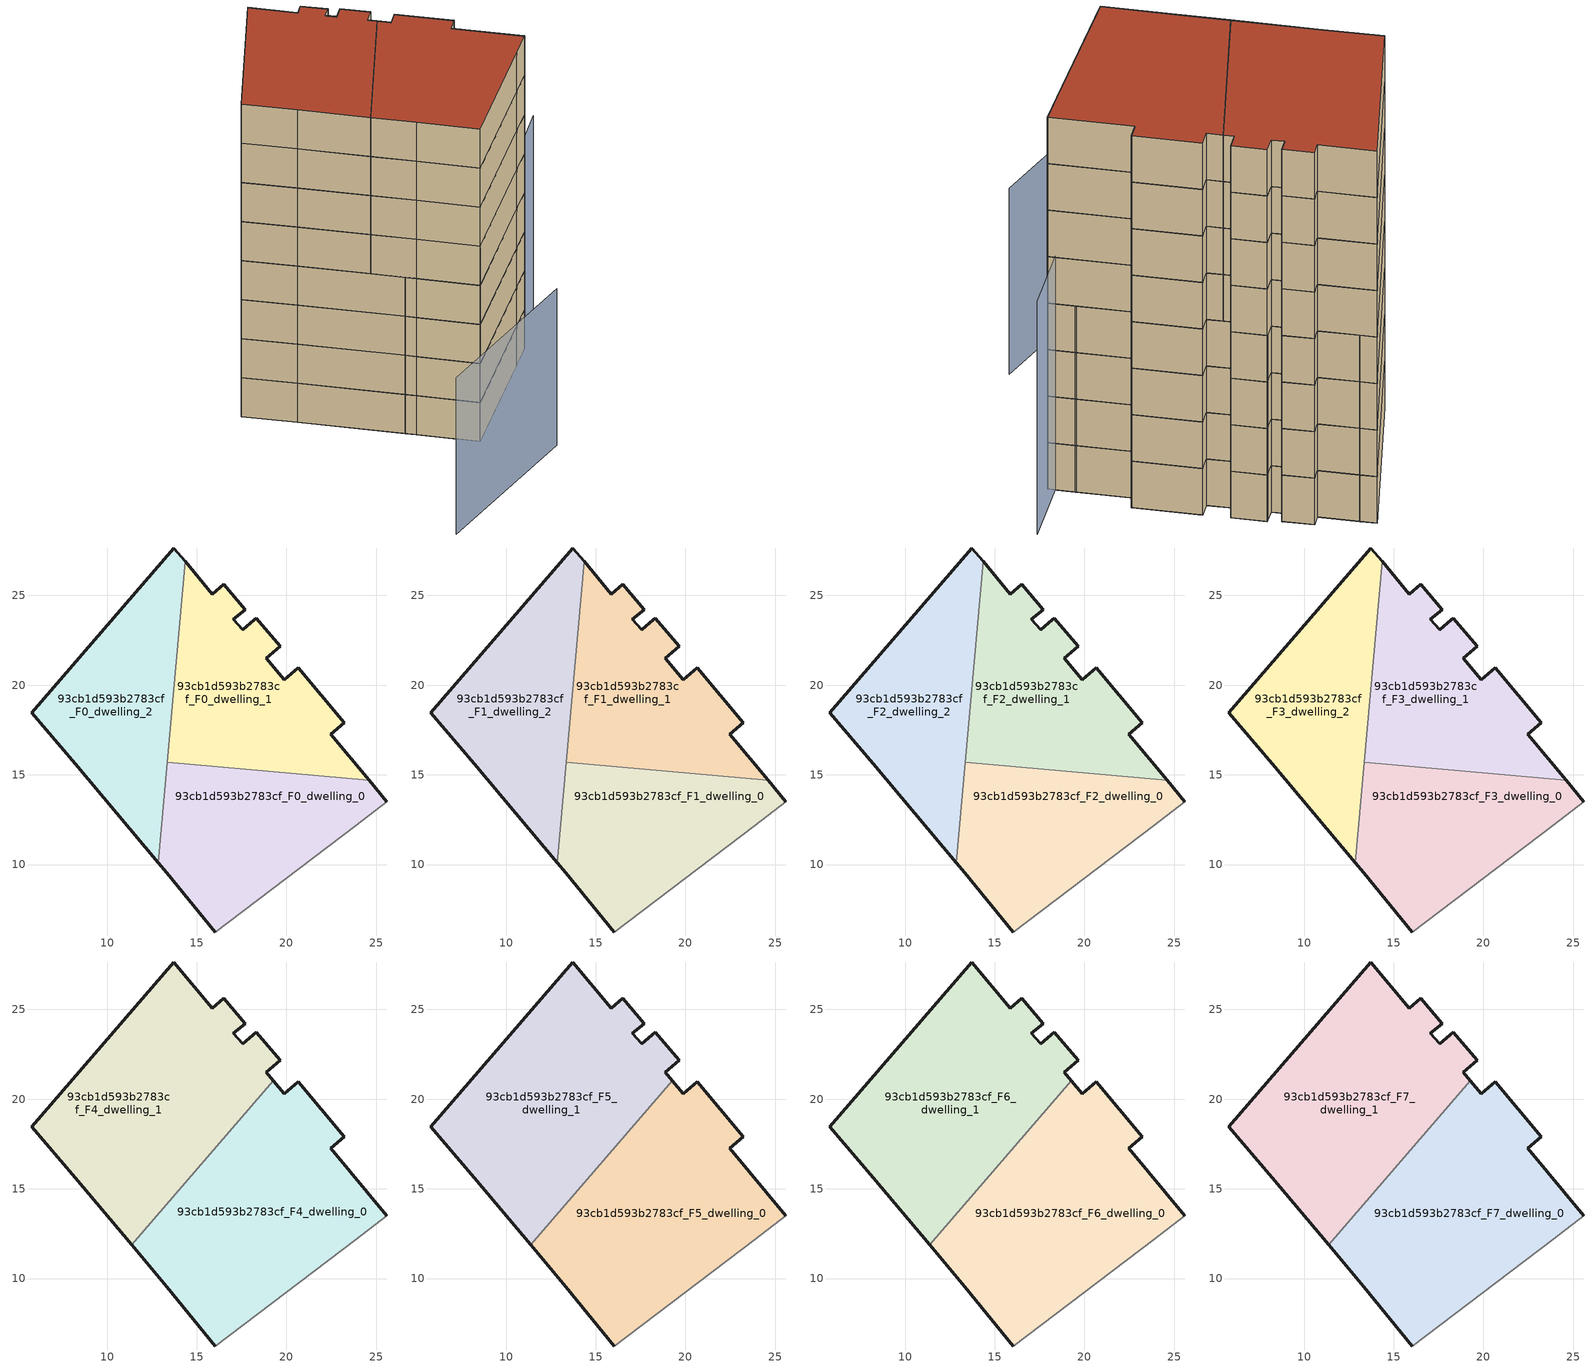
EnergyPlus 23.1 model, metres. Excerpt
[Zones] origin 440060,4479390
93cb1d593b2783cf_F0_dwelling_0
 floor ground (EU_floor_Construction): 23.9,12.19 25.61,13.51 24.62,14.69 13.35,15.7 12.85,10.1 13.32,9.54 16.04,6.24 z0
 wall outside (EU_wall_Construction): 16.04,6.24 13.32,9.54 12.85,10.1 / 24.62,14.69 25.61,13.51 z0:3
 wall adiabatic (EU_wall_Construction): 25.61,13.51 23.9,12.19 16.04,6.24 z0:3
 wall to 93cb1d593b2783cf_F0_dwelling_1 (EU_wall_Construction): 13.35,15.7 24.62,14.69 z0:3
 wall to 93cb1d593b2783cf_F0_dwelling_2 (EU_wall_Construction): 12.85,10.1 13.35,15.7 z0:3
93cb1d593b2783cf_F0_dwelling_1
 floor ground (EU_floor_Construction): 24.62,14.69 22.47,17.28 23.23,17.91 20.66,20.97 19.87,20.32 18.88,21.5 19.65,22.16 18.32,23.74 18.2,23.63 17.55,23.1 17.04,23.67 17.71,24.21 16.5,25.63 15.87,25.08 14.35,26.9 13.35,15.7 z0
 wall outside (EU_wall_Construction): 14.35,26.9 15.87,25.08 16.5,25.63 17.71,24.21 17.04,23.67 17.55,23.1 18.2,23.63 18.32,23.74 19.65,22.16 18.88,21.5 19.87,20.32 20.66,20.97 23.23,17.91 22.47,17.28 24.62,14.69 z0:3
 wall to 93cb1d593b2783cf_F0_dwelling_2 (EU_wall_Construction): 13.35,15.7 14.35,26.9 z0:3
93cb1d593b2783cf_F0_dwelling_2
 floor ground (EU_floor_Construction): 12.85,10.1 14.35,26.9 13.72,27.65 5.79,18.45 8.22,15.62 z0
 wall outside (EU_wall_Construction): 12.85,10.1 8.22,15.62 5.79,18.45 13.72,27.65 14.35,26.9 z0:3
93cb1d593b2783cf_F1_dwelling_0
 floor to 93cb1d593b2783cf_F0_dwelling_0 (EU_floor_Construction): 23.9,12.19 25.61,13.51 24.62,14.69 13.35,15.7 12.85,10.1 13.32,9.54 16.04,6.24 z3
 wall outside (EU_wall_Construction): 16.04,6.24 13.32,9.54 12.85,10.1 / 24.62,14.69 25.61,13.51 z3:6
 wall adiabatic (EU_wall_Construction): 25.61,13.51 23.9,12.19 16.04,6.24 z3:6
 wall to 93cb1d593b2783cf_F1_dwelling_1 (EU_wall_Construction): 13.35,15.7 24.62,14.69 z3:6
 wall to 93cb1d593b2783cf_F1_dwelling_2 (EU_wall_Construction): 12.85,10.1 13.35,15.7 z3:6
93cb1d593b2783cf_F1_dwelling_1
 floor to 93cb1d593b2783cf_F0_dwelling_1 (EU_floor_Construction): 24.62,14.69 22.47,17.28 23.23,17.91 20.66,20.97 19.87,20.32 18.88,21.5 19.65,22.16 18.32,23.74 18.2,23.63 17.55,23.1 17.04,23.67 17.71,24.21 16.5,25.63 15.87,25.08 14.35,26.9 13.35,15.7 z3
 wall outside (EU_wall_Construction): 14.35,26.9 15.87,25.08 16.5,25.63 17.71,24.21 17.04,23.67 17.55,23.1 18.2,23.63 18.32,23.74 19.65,22.16 18.88,21.5 19.87,20.32 20.66,20.97 23.23,17.91 22.47,17.28 24.62,14.69 z3:6
 wall to 93cb1d593b2783cf_F1_dwelling_2 (EU_wall_Construction): 13.35,15.7 14.35,26.9 z3:6
93cb1d593b2783cf_F1_dwelling_2
 floor to 93cb1d593b2783cf_F0_dwelling_2 (EU_floor_Construction): 12.85,10.1 14.35,26.9 13.72,27.65 5.79,18.45 8.22,15.62 z3
 wall outside (EU_wall_Construction): 12.85,10.1 8.22,15.62 5.79,18.45 13.72,27.65 14.35,26.9 z3:6
93cb1d593b2783cf_F2_dwelling_0
 floor to 93cb1d593b2783cf_F1_dwelling_0 (EU_floor_Construction): 23.9,12.19 25.61,13.51 24.62,14.69 13.35,15.7 12.85,10.1 13.32,9.54 16.04,6.24 z6
 wall outside (EU_wall_Construction): 16.04,6.24 13.32,9.54 12.85,10.1 / 24.62,14.69 25.61,13.51 z6:9
 wall adiabatic (EU_wall_Construction): 25.61,13.51 23.9,12.19 16.04,6.24 z6:9
 wall to 93cb1d593b2783cf_F2_dwelling_1 (EU_wall_Construction): 13.35,15.7 24.62,14.69 z6:9
 wall to 93cb1d593b2783cf_F2_dwelling_2 (EU_wall_Construction): 12.85,10.1 13.35,15.7 z6:9
93cb1d593b2783cf_F2_dwelling_1
 floor to 93cb1d593b2783cf_F1_dwelling_1 (EU_floor_Construction): 24.62,14.69 22.47,17.28 23.23,17.91 20.66,20.97 19.87,20.32 18.88,21.5 19.65,22.16 18.32,23.74 18.2,23.63 17.55,23.1 17.04,23.67 17.71,24.21 16.5,25.63 15.87,25.08 14.35,26.9 13.35,15.7 z6
 wall outside (EU_wall_Construction): 14.35,26.9 15.87,25.08 16.5,25.63 17.71,24.21 17.04,23.67 17.55,23.1 18.2,23.63 18.32,23.74 19.65,22.16 18.88,21.5 19.87,20.32 20.66,20.97 23.23,17.91 22.47,17.28 24.62,14.69 z6:9
 wall to 93cb1d593b2783cf_F2_dwelling_2 (EU_wall_Construction): 13.35,15.7 14.35,26.9 z6:9
93cb1d593b2783cf_F2_dwelling_2
 floor to 93cb1d593b2783cf_F1_dwelling_2 (EU_floor_Construction): 12.85,10.1 14.35,26.9 13.72,27.65 5.79,18.45 8.22,15.62 z6
 wall outside (EU_wall_Construction): 12.85,10.1 8.22,15.62 5.79,18.45 13.72,27.65 14.35,26.9 z6:9
93cb1d593b2783cf_F3_dwelling_0
 floor to 93cb1d593b2783cf_F2_dwelling_0 (EU_floor_Construction): 23.9,12.19 25.61,13.51 24.62,14.69 13.35,15.7 12.85,10.1 13.32,9.54 16.04,6.24 z9
 wall outside (EU_wall_Construction): 16.04,6.24 13.32,9.54 12.85,10.1 / 24.62,14.69 25.61,13.51 z9:12
 wall adiabatic (EU_wall_Construction): 25.61,13.51 23.9,12.19 16.04,6.24 z9:12
 wall to 93cb1d593b2783cf_F3_dwelling_1 (EU_wall_Construction): 13.35,15.7 24.62,14.69 z9:12
 wall to 93cb1d593b2783cf_F3_dwelling_2 (EU_wall_Construction): 12.85,10.1 13.35,15.7 z9:12
93cb1d593b2783cf_F3_dwelling_1
 floor to 93cb1d593b2783cf_F2_dwelling_1 (EU_floor_Construction): 24.62,14.69 22.47,17.28 23.23,17.91 20.66,20.97 19.87,20.32 18.88,21.5 19.65,22.16 18.32,23.74 18.2,23.63 17.55,23.1 17.04,23.67 17.71,24.21 16.5,25.63 15.87,25.08 14.35,26.9 13.35,15.7 z9
 wall outside (EU_wall_Construction): 14.35,26.9 15.87,25.08 16.5,25.63 17.71,24.21 17.04,23.67 17.55,23.1 18.2,23.63 18.32,23.74 19.65,22.16 18.88,21.5 19.87,20.32 20.66,20.97 23.23,17.91 22.47,17.28 24.62,14.69 z9:12
 wall to 93cb1d593b2783cf_F3_dwelling_2 (EU_wall_Construction): 13.35,15.7 14.35,26.9 z9:12
93cb1d593b2783cf_F3_dwelling_2
 floor to 93cb1d593b2783cf_F2_dwelling_2 (EU_floor_Construction): 12.85,10.1 14.35,26.9 13.72,27.65 5.79,18.45 8.22,15.62 z9
 wall outside (EU_wall_Construction): 12.85,10.1 8.22,15.62 5.79,18.45 13.72,27.65 14.35,26.9 z9:12
93cb1d593b2783cf_F4_dwelling_0
 floor to 93cb1d593b2783cf_F3_dwelling_0 (EU_floor_Construction): 23.9,12.19 25.61,13.51 24.62,14.69 14.58,15.59 13.19,13.99 12.85,10.1 13.32,9.54 16.04,6.24 z12
 floor to 93cb1d593b2783cf_F3_dwelling_1 (EU_floor_Construction): 24.62,14.69 22.47,17.28 23.23,17.91 20.66,20.97 19.87,20.32 19.27,21.03 14.58,15.59 z12
 floor to 93cb1d593b2783cf_F3_dwelling_2 (EU_floor_Construction): 12.85,10.1 13.19,13.99 11.37,11.87 z12
 wall outside (EU_wall_Construction): 16.04,6.24 13.32,9.54 11.37,11.87 / 19.27,21.03 19.87,20.32 20.66,20.97 23.23,17.91 22.47,17.28 25.61,13.51 z12:15
 wall adiabatic (EU_wall_Construction): 25.61,13.51 23.9,12.19 16.04,6.24 z12:15
 wall to 93cb1d593b2783cf_F4_dwelling_1 (EU_wall_Construction): 11.37,11.87 19.27,21.03 z12:15
93cb1d593b2783cf_F4_dwelling_1
 floor to 93cb1d593b2783cf_F3_dwelling_1 (EU_floor_Construction): 14.58,15.59 19.27,21.03 18.88,21.5 19.65,22.16 18.32,23.74 18.2,23.63 17.55,23.1 17.04,23.67 17.71,24.21 16.5,25.63 15.87,25.08 14.35,26.9 13.35,15.7 z12
 floor to 93cb1d593b2783cf_F3_dwelling_2 (EU_floor_Construction): 13.2,13.99 14.35,26.9 13.72,27.65 5.79,18.45 8.22,15.62 11.37,11.87 z12
 floor to 93cb1d593b2783cf_F3_dwelling_0 (EU_floor_Construction): 13.2,13.99 14.58,15.59 13.35,15.7 z12
 wall outside (EU_wall_Construction): 11.37,11.87 8.22,15.62 5.79,18.45 13.72,27.65 15.87,25.08 16.5,25.63 17.71,24.21 17.04,23.67 17.55,23.1 18.32,23.74 19.65,22.16 18.88,21.5 19.27,21.03 z12:15
93cb1d593b2783cf_F5_dwelling_0
 floor to 93cb1d593b2783cf_F4_dwelling_0 (EU_floor_Construction): 23.9,12.19 25.61,13.51 22.47,17.28 23.23,17.91 20.66,20.97 19.87,20.32 19.27,21.03 11.37,11.87 13.32,9.54 16.04,6.24 z15
 wall outside (EU_wall_Construction): 16.04,6.24 13.32,9.54 11.37,11.87 / 19.27,21.03 19.87,20.32 20.66,20.97 23.23,17.91 22.47,17.28 25.61,13.51 z15:18
 wall adiabatic (EU_wall_Construction): 25.61,13.51 23.9,12.19 16.04,6.24 z15:18
 wall to 93cb1d593b2783cf_F5_dwelling_1 (EU_wall_Construction): 11.37,11.87 19.27,21.03 z15:18
93cb1d593b2783cf_F5_dwelling_1
 floor to 93cb1d593b2783cf_F4_dwelling_1 (EU_floor_Construction): 11.37,11.87 19.27,21.03 18.88,21.5 19.65,22.16 18.32,23.74 17.55,23.1 17.04,23.67 17.71,24.21 16.5,25.63 15.87,25.08 13.72,27.65 5.79,18.45 8.22,15.62 z15
 wall outside (EU_wall_Construction): 11.37,11.87 8.22,15.62 5.79,18.45 13.72,27.65 15.87,25.08 16.5,25.63 17.71,24.21 17.04,23.67 17.55,23.1 18.32,23.74 19.65,22.16 18.88,21.5 19.27,21.03 z15:18
93cb1d593b2783cf_F6_dwelling_0
 floor to 93cb1d593b2783cf_F5_dwelling_0 (EU_floor_Construction): 23.9,12.19 25.61,13.51 22.47,17.28 23.23,17.91 20.66,20.97 19.87,20.32 19.27,21.03 11.37,11.87 13.32,9.54 16.04,6.24 z18
 wall outside (EU_wall_Construction): 16.04,6.24 13.32,9.54 11.37,11.87 / 19.27,21.03 19.87,20.32 20.66,20.97 23.23,17.91 22.47,17.28 25.61,13.51 z18:21
 wall adiabatic (EU_wall_Construction): 25.61,13.51 23.9,12.19 16.04,6.24 z18:21
 wall to 93cb1d593b2783cf_F6_dwelling_1 (EU_wall_Construction): 11.37,11.87 19.27,21.03 z18:21
93cb1d593b2783cf_F6_dwelling_1
 floor to 93cb1d593b2783cf_F5_dwelling_1 (EU_floor_Construction): 11.37,11.87 19.27,21.03 18.88,21.5 19.65,22.16 18.32,23.74 17.55,23.1 17.04,23.67 17.71,24.21 16.5,25.63 15.87,25.08 13.72,27.65 5.79,18.45 8.22,15.62 z18
 wall outside (EU_wall_Construction): 11.37,11.87 8.22,15.62 5.79,18.45 13.72,27.65 15.87,25.08 16.5,25.63 17.71,24.21 17.04,23.67 17.55,23.1 18.32,23.74 19.65,22.16 18.88,21.5 19.27,21.03 z18:21
93cb1d593b2783cf_F7_dwelling_0
 floor to 93cb1d593b2783cf_F6_dwelling_0 (EU_floor_Construction): 23.9,12.19 25.61,13.51 22.47,17.28 23.23,17.91 20.66,20.97 19.87,20.32 19.27,21.03 11.37,11.87 13.32,9.54 16.04,6.24 z21
 wall outside (EU_wall_Construction): 16.04,6.24 13.32,9.54 11.37,11.87 / 19.27,21.03 19.87,20.32 20.66,20.97 23.23,17.91 22.47,17.28 25.61,13.51 z21:24
 wall adiabatic (EU_wall_Construction): 25.61,13.51 23.9,12.19 16.04,6.24 z21:24
 wall to 93cb1d593b2783cf_F7_dwelling_1 (EU_wall_Construction): 11.37,11.87 19.27,21.03 z21:24
 roof outside (EU_roof_Construction): 23.23,17.91 22.47,17.28 25.61,13.51 23.9,12.19 16.04,6.24 13.32,9.54 11.37,11.87 19.27,21.03 19.87,20.32 20.66,20.97 z24
93cb1d593b2783cf_F7_dwelling_1
 floor to 93cb1d593b2783cf_F6_dwelling_1 (EU_floor_Construction): 11.37,11.87 19.27,21.03 18.88,21.5 19.65,22.16 18.32,23.74 17.55,23.1 17.04,23.67 17.71,24.21 16.5,25.63 15.87,25.08 13.72,27.65 5.79,18.45 8.22,15.62 z21
 wall outside (EU_wall_Construction): 11.37,11.87 8.22,15.62 5.79,18.45 13.72,27.65 15.87,25.08 16.5,25.63 17.71,24.21 17.04,23.67 17.55,23.1 18.32,23.74 19.65,22.16 18.88,21.5 19.27,21.03 z21:24
 roof outside (EU_roof_Construction): 16.5,25.63 17.71,24.21 17.04,23.67 17.55,23.1 18.32,23.74 19.65,22.16 18.88,21.5 19.27,21.03 11.37,11.87 8.22,15.62 5.79,18.45 13.72,27.65 15.87,25.08 z24
shading: 7.59,-1.77 19.68,2.76 z0:12; 16.04,6.24 28.98,16.82 z0:15
[Building]
EU S2 Campaign: North Axis=0; Terrain=City; Solar Distribution=FullExterior
[Site:Location]
Madrid: Latitude=40.5; Longitude=-3.5; Time Zone=1; Elevation=609
[SizingPeriod:WeatherFileDays]
AnnualSizingPeriod: Begin Month=1; Begin Day of Month=1; End Month=12; End Day of Month=31; Day of Week for Start Day=Monday; Use Weather File Daylight Saving Period=No; Use Weather File Rain and Snow Indicators=No
[MATERIAL]
EU_InternalMass_Material: Roughness=MediumRough; Thickness=0.1; Conductivity=1; Density=1800; Specific Heat=900; Thermal Absorptance=0.9; Solar Absorptance=0.7; Visible Absorptance=0.7
[MATERIAL:NOMASS] Roughness=MediumRough; Thermal Absorptance=0.9; Solar Absorptance=0.7; Visible Absorptance=0.7
Name | Thermal Resistance
EU_wall_NoMass; EU_roof_NoMass | 2.16768
EU_floor_NoMass | 1.14339
[CONSTRUCTION]
EU_wall_Construction: EU_wall_NoMass
EU_roof_Construction: EU_roof_NoMass
EU_floor_Construction: EU_floor_NoMass
EU_InternalMass_Construction: EU_InternalMass_Material
[ZONE] Type=1; Multiplier=1; Ceiling Height=autocalculate; Floor Area=autocalculate; Part of Total Floor Area=Yes
Name | Volume
93cb1d593b2783cf_F0_dwelling_0; 93cb1d593b2783cf_F1_dwelling_0; 93cb1d593b2783cf_F2_dwelling_0; 93cb1d593b2783cf_F3_dwelling_0 | 213.69
93cb1d593b2783cf_F4_dwelling_0; 93cb1d593b2783cf_F5_dwelling_0; 93cb1d593b2783cf_F6_dwelling_0; 93cb1d593b2783cf_F7_dwelling_0 | 320.552
93cb1d593b2783cf_F0_dwelling_1; 93cb1d593b2783cf_F1_dwelling_1; 93cb1d593b2783cf_F2_dwelling_1; 93cb1d593b2783cf_F3_dwelling_1 | 213.719
93cb1d593b2783cf_F4_dwelling_1; 93cb1d593b2783cf_F5_dwelling_1; 93cb1d593b2783cf_F6_dwelling_1; 93cb1d593b2783cf_F7_dwelling_1 | 320.543
93cb1d593b2783cf_F0_dwelling_2; 93cb1d593b2783cf_F1_dwelling_2; 93cb1d593b2783cf_F2_dwelling_2; 93cb1d593b2783cf_F3_dwelling_2 | 213.699
[INTERNALMASS] Construction=EU_InternalMass_Construction
Name | Zone or ZoneList | Surface Area
93cb1d593b2783cf_F0_dwelling_0_EU_InternalMass | 93cb1d593b2783cf_F0_dwelling_0 | 71.2284
93cb1d593b2783cf_F0_dwelling_1_EU_InternalMass | 93cb1d593b2783cf_F0_dwelling_1 | 71.2395
93cb1d593b2783cf_F0_dwelling_2_EU_InternalMass | 93cb1d593b2783cf_F0_dwelling_2 | 71.2329
93cb1d593b2783cf_F1_dwelling_0_EU_InternalMass | 93cb1d593b2783cf_F1_dwelling_0 | 71.2284
93cb1d593b2783cf_F1_dwelling_1_EU_InternalMass | 93cb1d593b2783cf_F1_dwelling_1 | 71.2395
93cb1d593b2783cf_F1_dwelling_2_EU_InternalMass | 93cb1d593b2783cf_F1_dwelling_2 | 71.2329
93cb1d593b2783cf_F2_dwelling_0_EU_InternalMass | 93cb1d593b2783cf_F2_dwelling_0 | 71.2284
93cb1d593b2783cf_F2_dwelling_1_EU_InternalMass | 93cb1d593b2783cf_F2_dwelling_1 | 71.2395
93cb1d593b2783cf_F2_dwelling_2_EU_InternalMass | 93cb1d593b2783cf_F2_dwelling_2 | 71.2329
93cb1d593b2783cf_F3_dwelling_0_EU_InternalMass | 93cb1d593b2783cf_F3_dwelling_0 | 71.2284
93cb1d593b2783cf_F3_dwelling_1_EU_InternalMass | 93cb1d593b2783cf_F3_dwelling_1 | 71.2395
93cb1d593b2783cf_F3_dwelling_2_EU_InternalMass | 93cb1d593b2783cf_F3_dwelling_2 | 71.2329
93cb1d593b2783cf_F4_dwelling_0_EU_InternalMass | 93cb1d593b2783cf_F4_dwelling_0 | 106.851
93cb1d593b2783cf_F4_dwelling_1_EU_InternalMass | 93cb1d593b2783cf_F4_dwelling_1 | 106.847
93cb1d593b2783cf_F5_dwelling_0_EU_InternalMass | 93cb1d593b2783cf_F5_dwelling_0 | 106.851
93cb1d593b2783cf_F5_dwelling_1_EU_InternalMass | 93cb1d593b2783cf_F5_dwelling_1 | 106.847
93cb1d593b2783cf_F6_dwelling_0_EU_InternalMass | 93cb1d593b2783cf_F6_dwelling_0 | 106.851
93cb1d593b2783cf_F6_dwelling_1_EU_InternalMass | 93cb1d593b2783cf_F6_dwelling_1 | 106.847
93cb1d593b2783cf_F7_dwelling_0_EU_InternalMass | 93cb1d593b2783cf_F7_dwelling_0 | 106.851
93cb1d593b2783cf_F7_dwelling_1_EU_InternalMass | 93cb1d593b2783cf_F7_dwelling_1 | 106.847
[OTHEREQUIPMENT] Fuel Type=Electricity; Design Level Calculation Method=Watts/Area; Power per Zone Floor Area=1; Fraction Latent=0; Fraction Radiant=0; Fraction Lost=0; Carbon Dioxide Generation Rate=0; EndUse Subcategory=EU_Step8_InternalGains
Name | Zone or ZoneList or Space or SpaceList | Schedule
EU_Step8_InternalGain_93cb1d593b2783cf_F0_dwelling_0_f000 | 93cb1d593b2783cf_F0_dwelling_0 | EU_Step8_GainSchedule_93cb1d593b2783cf_F0_dwelling_0_f000
EU_Step8_InternalGain_93cb1d593b2783cf_F0_dwelling_1_f000 | 93cb1d593b2783cf_F0_dwelling_1 | EU_Step8_GainSchedule_93cb1d593b2783cf_F0_dwelling_1_f000
EU_Step8_InternalGain_93cb1d593b2783cf_F0_dwelling_2_f000 | 93cb1d593b2783cf_F0_dwelling_2 | EU_Step8_GainSchedule_93cb1d593b2783cf_F0_dwelling_2_f000
EU_Step8_InternalGain_93cb1d593b2783cf_F1_dwelling_0_f000 | 93cb1d593b2783cf_F1_dwelling_0 | EU_Step8_GainSchedule_93cb1d593b2783cf_F1_dwelling_0_f000
EU_Step8_InternalGain_93cb1d593b2783cf_F1_dwelling_1_f000 | 93cb1d593b2783cf_F1_dwelling_1 | EU_Step8_GainSchedule_93cb1d593b2783cf_F1_dwelling_1_f000
EU_Step8_InternalGain_93cb1d593b2783cf_F1_dwelling_2_f000 | 93cb1d593b2783cf_F1_dwelling_2 | EU_Step8_GainSchedule_93cb1d593b2783cf_F1_dwelling_2_f000
EU_Step8_InternalGain_93cb1d593b2783cf_F2_dwelling_0_f000 | 93cb1d593b2783cf_F2_dwelling_0 | EU_Step8_GainSchedule_93cb1d593b2783cf_F2_dwelling_0_f000
EU_Step8_InternalGain_93cb1d593b2783cf_F2_dwelling_1_f000 | 93cb1d593b2783cf_F2_dwelling_1 | EU_Step8_GainSchedule_93cb1d593b2783cf_F2_dwelling_1_f000
EU_Step8_InternalGain_93cb1d593b2783cf_F2_dwelling_2_f000 | 93cb1d593b2783cf_F2_dwelling_2 | EU_Step8_GainSchedule_93cb1d593b2783cf_F2_dwelling_2_f000
EU_Step8_InternalGain_93cb1d593b2783cf_F3_dwelling_0_f000 | 93cb1d593b2783cf_F3_dwelling_0 | EU_Step8_GainSchedule_93cb1d593b2783cf_F3_dwelling_0_f000
EU_Step8_InternalGain_93cb1d593b2783cf_F3_dwelling_1_f000 | 93cb1d593b2783cf_F3_dwelling_1 | EU_Step8_GainSchedule_93cb1d593b2783cf_F3_dwelling_1_f000
EU_Step8_InternalGain_93cb1d593b2783cf_F3_dwelling_2_f000 | 93cb1d593b2783cf_F3_dwelling_2 | EU_Step8_GainSchedule_93cb1d593b2783cf_F3_dwelling_2_f000
EU_Step8_InternalGain_93cb1d593b2783cf_F4_dwelling_0_f000 | 93cb1d593b2783cf_F4_dwelling_0 | EU_Step8_GainSchedule_93cb1d593b2783cf_F4_dwelling_0_f000
EU_Step8_InternalGain_93cb1d593b2783cf_F4_dwelling_1_f000 | 93cb1d593b2783cf_F4_dwelling_1 | EU_Step8_GainSchedule_93cb1d593b2783cf_F4_dwelling_1_f000
EU_Step8_InternalGain_93cb1d593b2783cf_F5_dwelling_0_f000 | 93cb1d593b2783cf_F5_dwelling_0 | EU_Step8_GainSchedule_93cb1d593b2783cf_F5_dwelling_0_f000
EU_Step8_InternalGain_93cb1d593b2783cf_F5_dwelling_1_f000 | 93cb1d593b2783cf_F5_dwelling_1 | EU_Step8_GainSchedule_93cb1d593b2783cf_F5_dwelling_1_f000
EU_Step8_InternalGain_93cb1d593b2783cf_F6_dwelling_0_f000 | 93cb1d593b2783cf_F6_dwelling_0 | EU_Step8_GainSchedule_93cb1d593b2783cf_F6_dwelling_0_f000
EU_Step8_InternalGain_93cb1d593b2783cf_F6_dwelling_1_f000 | 93cb1d593b2783cf_F6_dwelling_1 | EU_Step8_GainSchedule_93cb1d593b2783cf_F6_dwelling_1_f000
EU_Step8_InternalGain_93cb1d593b2783cf_F7_dwelling_0_f000 | 93cb1d593b2783cf_F7_dwelling_0 | EU_Step8_GainSchedule_93cb1d593b2783cf_F7_dwelling_0_f000
EU_Step8_InternalGain_93cb1d593b2783cf_F7_dwelling_1_f000 | 93cb1d593b2783cf_F7_dwelling_1 | EU_Step8_GainSchedule_93cb1d593b2783cf_F7_dwelling_1_f000
[ZONEVENTILATION:DESIGNFLOWRATE] Schedule=EU_AlwaysOn; Design Flow Rate Calculation Method=AirChanges/Hour; Air Changes per Hour=0.480546; Ventilation Type=Natural; Fan Pressure Rise=0; Fan Total Efficiency=1; Constant Term Coefficient=1; Temperature Term Coefficient=0; Velocity Term Coefficient=0; Velocity Squared Term Coefficient=0; Minimum Indoor Temperature=-100; Maximum Indoor Temperature=100; Delta Temperature=-100; Minimum Outdoor Temperature=-100; Maximum Outdoor Temperature=100; Maximum Wind Speed=40
Name | Zone or ZoneList or Space or SpaceList
EU_ConstantAir_93cb1d593b2783cf_F0_dwelling_0 | 93cb1d593b2783cf_F0_dwelling_0
EU_ConstantAir_93cb1d593b2783cf_F0_dwelling_1 | 93cb1d593b2783cf_F0_dwelling_1
EU_ConstantAir_93cb1d593b2783cf_F0_dwelling_2 | 93cb1d593b2783cf_F0_dwelling_2
EU_ConstantAir_93cb1d593b2783cf_F1_dwelling_0 | 93cb1d593b2783cf_F1_dwelling_0
EU_ConstantAir_93cb1d593b2783cf_F1_dwelling_1 | 93cb1d593b2783cf_F1_dwelling_1
EU_ConstantAir_93cb1d593b2783cf_F1_dwelling_2 | 93cb1d593b2783cf_F1_dwelling_2
EU_ConstantAir_93cb1d593b2783cf_F2_dwelling_0 | 93cb1d593b2783cf_F2_dwelling_0
EU_ConstantAir_93cb1d593b2783cf_F2_dwelling_1 | 93cb1d593b2783cf_F2_dwelling_1
EU_ConstantAir_93cb1d593b2783cf_F2_dwelling_2 | 93cb1d593b2783cf_F2_dwelling_2
EU_ConstantAir_93cb1d593b2783cf_F3_dwelling_0 | 93cb1d593b2783cf_F3_dwelling_0
EU_ConstantAir_93cb1d593b2783cf_F3_dwelling_1 | 93cb1d593b2783cf_F3_dwelling_1
EU_ConstantAir_93cb1d593b2783cf_F3_dwelling_2 | 93cb1d593b2783cf_F3_dwelling_2
EU_ConstantAir_93cb1d593b2783cf_F4_dwelling_0 | 93cb1d593b2783cf_F4_dwelling_0
EU_ConstantAir_93cb1d593b2783cf_F4_dwelling_1 | 93cb1d593b2783cf_F4_dwelling_1
EU_ConstantAir_93cb1d593b2783cf_F5_dwelling_0 | 93cb1d593b2783cf_F5_dwelling_0
EU_ConstantAir_93cb1d593b2783cf_F5_dwelling_1 | 93cb1d593b2783cf_F5_dwelling_1
EU_ConstantAir_93cb1d593b2783cf_F6_dwelling_0 | 93cb1d593b2783cf_F6_dwelling_0
EU_ConstantAir_93cb1d593b2783cf_F6_dwelling_1 | 93cb1d593b2783cf_F6_dwelling_1
EU_ConstantAir_93cb1d593b2783cf_F7_dwelling_0 | 93cb1d593b2783cf_F7_dwelling_0
EU_ConstantAir_93cb1d593b2783cf_F7_dwelling_1 | 93cb1d593b2783cf_F7_dwelling_1
[HVACTEMPLATE:THERMOSTAT] Constant Heating Setpoint=20; Constant Cooling Setpoint=50
EU_HeatOnly_93cb1d593b2783cf_F0_dwelling_0; EU_HeatOnly_93cb1d593b2783cf_F0_dwelling_1; EU_HeatOnly_93cb1d593b2783cf_F0_dwelling_2; EU_HeatOnly_93cb1d593b2783cf_F1_dwelling_0; EU_HeatOnly_93cb1d593b2783cf_F1_dwelling_1; EU_HeatOnly_93cb1d593b2783cf_F1_dwelling_2; EU_HeatOnly_93cb1d593b2783cf_F2_dwelling_0; EU_HeatOnly_93cb1d593b2783cf_F2_dwelling_1; EU_HeatOnly_93cb1d593b2783cf_F2_dwelling_2; EU_HeatOnly_93cb1d593b2783cf_F3_dwelling_0; EU_HeatOnly_93cb1d593b2783cf_F3_dwelling_1; EU_HeatOnly_93cb1d593b2783cf_F3_dwelling_2; EU_HeatOnly_93cb1d593b2783cf_F4_dwelling_0; EU_HeatOnly_93cb1d593b2783cf_F4_dwelling_1; EU_HeatOnly_93cb1d593b2783cf_F5_dwelling_0; EU_HeatOnly_93cb1d593b2783cf_F5_dwelling_1; EU_HeatOnly_93cb1d593b2783cf_F6_dwelling_0; EU_HeatOnly_93cb1d593b2783cf_F6_dwelling_1; EU_HeatOnly_93cb1d593b2783cf_F7_dwelling_0; EU_HeatOnly_93cb1d593b2783cf_F7_dwelling_1
[HVACTEMPLATE:ZONE:IDEALLOADSAIRSYSTEM] System Availability Schedule=EU_AlwaysOn; Maximum Heating Supply Air Temperature=50; Minimum Cooling Supply Air Temperature=13; Maximum Heating Supply Air Humidity Ratio=0.0156; Minimum Cooling Supply Air Humidity Ratio=0.0077; Heating Limit=NoLimit; Cooling Limit=NoLimit; Heating Availability Schedule=EU_AlwaysOn; Cooling Availability Schedule=EU_CoolingOff; Dehumidification Control Type=ConstantSensibleHeatRatio; Cooling Sensible Heat Ratio=0.7; Dehumidification Setpoint=60; Humidification Control Type=None; Humidification Setpoint=30; Outdoor Air Method=None; Outdoor Air Flow Rate per Person=0.00944; Outdoor Air Flow Rate per Zone Floor Area=0; Outdoor Air Flow Rate per Zone=0; Demand Controlled Ventilation Type=None; Outdoor Air Economizer Type=NoEconomizer; Heat Recovery Type=None; Sensible Heat Recovery Effectiveness=0.7; Latent Heat Recovery Effectiveness=0.65
Name | Template Thermostat
93cb1d593b2783cf_F0_dwelling_0 | EU_HeatOnly_93cb1d593b2783cf_F0_dwelling_0
93cb1d593b2783cf_F0_dwelling_1 | EU_HeatOnly_93cb1d593b2783cf_F0_dwelling_1
93cb1d593b2783cf_F0_dwelling_2 | EU_HeatOnly_93cb1d593b2783cf_F0_dwelling_2
93cb1d593b2783cf_F1_dwelling_0 | EU_HeatOnly_93cb1d593b2783cf_F1_dwelling_0
93cb1d593b2783cf_F1_dwelling_1 | EU_HeatOnly_93cb1d593b2783cf_F1_dwelling_1
93cb1d593b2783cf_F1_dwelling_2 | EU_HeatOnly_93cb1d593b2783cf_F1_dwelling_2
93cb1d593b2783cf_F2_dwelling_0 | EU_HeatOnly_93cb1d593b2783cf_F2_dwelling_0
93cb1d593b2783cf_F2_dwelling_1 | EU_HeatOnly_93cb1d593b2783cf_F2_dwelling_1
93cb1d593b2783cf_F2_dwelling_2 | EU_HeatOnly_93cb1d593b2783cf_F2_dwelling_2
93cb1d593b2783cf_F3_dwelling_0 | EU_HeatOnly_93cb1d593b2783cf_F3_dwelling_0
93cb1d593b2783cf_F3_dwelling_1 | EU_HeatOnly_93cb1d593b2783cf_F3_dwelling_1
93cb1d593b2783cf_F3_dwelling_2 | EU_HeatOnly_93cb1d593b2783cf_F3_dwelling_2
93cb1d593b2783cf_F4_dwelling_0 | EU_HeatOnly_93cb1d593b2783cf_F4_dwelling_0
93cb1d593b2783cf_F4_dwelling_1 | EU_HeatOnly_93cb1d593b2783cf_F4_dwelling_1
93cb1d593b2783cf_F5_dwelling_0 | EU_HeatOnly_93cb1d593b2783cf_F5_dwelling_0
93cb1d593b2783cf_F5_dwelling_1 | EU_HeatOnly_93cb1d593b2783cf_F5_dwelling_1
93cb1d593b2783cf_F6_dwelling_0 | EU_HeatOnly_93cb1d593b2783cf_F6_dwelling_0
93cb1d593b2783cf_F6_dwelling_1 | EU_HeatOnly_93cb1d593b2783cf_F6_dwelling_1
93cb1d593b2783cf_F7_dwelling_0 | EU_HeatOnly_93cb1d593b2783cf_F7_dwelling_0
93cb1d593b2783cf_F7_dwelling_1 | EU_HeatOnly_93cb1d593b2783cf_F7_dwelling_1
[SIZING:ZONE] Zone Cooling Design Supply Air Temperature Input Method=SupplyAirTemperature; Zone Cooling Design Supply Air Temperature=13; Zone Heating Design Supply Air Temperature Input Method=SupplyAirTemperature; Zone Heating Design Supply Air Temperature=50; Zone Cooling Design Supply Air Humidity Ratio=0.008; Zone Heating Design Supply Air Humidity Ratio=0.008; Cooling Design Air Flow Method=DesignDay; Cooling Design Air Flow Rate=0; Cooling Minimum Air Flow per Zone Floor Area=0.000762; Cooling Minimum Air Flow=0; Cooling Minimum Air Flow Fraction=0.2; Heating Design Air Flow Method=DesignDay; Heating Design Air Flow Rate=0; Heating Maximum Air Flow per Zone Floor Area=0.002032; Heating Maximum Air Flow=0.141576; Heating Maximum Air Flow Fraction=0.3; Account for Dedicated Outdoor Air System=No; Dedicated Outdoor Air System Control Strategy=NeutralSupplyAir; Dedicated Outdoor Air Low Setpoint Temperature for Design=autosize; Dedicated Outdoor Air High Setpoint Temperature for Design=autosize; Zone Load Sizing Method=Sensible Load Only No Latent Load; Zone Latent Cooling Design Supply Air Humidity Ratio Input Method=HumidityRatioDifference; Zone Cooling Design Supply Air Humidity Ratio Difference=0.005; Zone Latent Heating Design Supply Air Humidity Ratio Input Method=HumidityRatioDifference; Zone Humidification Design Supply Air Humidity Ratio Difference=0.005
93cb1d593b2783cf_F0_dwelling_0; 93cb1d593b2783cf_F0_dwelling_1; 93cb1d593b2783cf_F0_dwelling_2; 93cb1d593b2783cf_F1_dwelling_0; 93cb1d593b2783cf_F1_dwelling_1; 93cb1d593b2783cf_F1_dwelling_2; 93cb1d593b2783cf_F2_dwelling_0; 93cb1d593b2783cf_F2_dwelling_1; 93cb1d593b2783cf_F2_dwelling_2; 93cb1d593b2783cf_F3_dwelling_0; 93cb1d593b2783cf_F3_dwelling_1; 93cb1d593b2783cf_F3_dwelling_2; 93cb1d593b2783cf_F4_dwelling_0; 93cb1d593b2783cf_F4_dwelling_1; 93cb1d593b2783cf_F5_dwelling_0; 93cb1d593b2783cf_F5_dwelling_1; 93cb1d593b2783cf_F6_dwelling_0; 93cb1d593b2783cf_F6_dwelling_1; 93cb1d593b2783cf_F7_dwelling_0; 93cb1d593b2783cf_F7_dwelling_1
[SCHEDULE:CONSTANT]
Name | Hourly Value
EU_AlwaysOn | 1
EU_CoolingOff | 0
[SCHEDULE:FILE] Column Number=1; Rows to Skip at Top=0; Number of Hours of Data=8760; Column Separator=Comma; Interpolate to Timestep=No; Minutes per Item=60; Adjust Schedule for Daylight Savings=Yes
Name | File
EU_Step8_GainSchedule_93cb1d593b2783cf_F0_dwelling_0_f000 | ../../schedules/93cb1d593b2783cf/93cb1d593b2783cf_F0_dwelling_0_f000_gain.csv
EU_Step8_GainSchedule_93cb1d593b2783cf_F0_dwelling_1_f000 | ../../schedules/93cb1d593b2783cf/93cb1d593b2783cf_F0_dwelling_1_f000_gain.csv
EU_Step8_GainSchedule_93cb1d593b2783cf_F0_dwelling_2_f000 | ../../schedules/93cb1d593b2783cf/93cb1d593b2783cf_F0_dwelling_2_f000_gain.csv
EU_Step8_GainSchedule_93cb1d593b2783cf_F1_dwelling_0_f000 | ../../schedules/93cb1d593b2783cf/93cb1d593b2783cf_F1_dwelling_0_f000_gain.csv
EU_Step8_GainSchedule_93cb1d593b2783cf_F1_dwelling_1_f000 | ../../schedules/93cb1d593b2783cf/93cb1d593b2783cf_F1_dwelling_1_f000_gain.csv
EU_Step8_GainSchedule_93cb1d593b2783cf_F1_dwelling_2_f000 | ../../schedules/93cb1d593b2783cf/93cb1d593b2783cf_F1_dwelling_2_f000_gain.csv
EU_Step8_GainSchedule_93cb1d593b2783cf_F2_dwelling_0_f000 | ../../schedules/93cb1d593b2783cf/93cb1d593b2783cf_F2_dwelling_0_f000_gain.csv
EU_Step8_GainSchedule_93cb1d593b2783cf_F2_dwelling_1_f000 | ../../schedules/93cb1d593b2783cf/93cb1d593b2783cf_F2_dwelling_1_f000_gain.csv
EU_Step8_GainSchedule_93cb1d593b2783cf_F2_dwelling_2_f000 | ../../schedules/93cb1d593b2783cf/93cb1d593b2783cf_F2_dwelling_2_f000_gain.csv
EU_Step8_GainSchedule_93cb1d593b2783cf_F3_dwelling_0_f000 | ../../schedules/93cb1d593b2783cf/93cb1d593b2783cf_F3_dwelling_0_f000_gain.csv
EU_Step8_GainSchedule_93cb1d593b2783cf_F3_dwelling_1_f000 | ../../schedules/93cb1d593b2783cf/93cb1d593b2783cf_F3_dwelling_1_f000_gain.csv
EU_Step8_GainSchedule_93cb1d593b2783cf_F3_dwelling_2_f000 | ../../schedules/93cb1d593b2783cf/93cb1d593b2783cf_F3_dwelling_2_f000_gain.csv
EU_Step8_GainSchedule_93cb1d593b2783cf_F4_dwelling_0_f000 | ../../schedules/93cb1d593b2783cf/93cb1d593b2783cf_F4_dwelling_0_f000_gain.csv
EU_Step8_GainSchedule_93cb1d593b2783cf_F4_dwelling_1_f000 | ../../schedules/93cb1d593b2783cf/93cb1d593b2783cf_F4_dwelling_1_f000_gain.csv
EU_Step8_GainSchedule_93cb1d593b2783cf_F5_dwelling_0_f000 | ../../schedules/93cb1d593b2783cf/93cb1d593b2783cf_F5_dwelling_0_f000_gain.csv
EU_Step8_GainSchedule_93cb1d593b2783cf_F5_dwelling_1_f000 | ../../schedules/93cb1d593b2783cf/93cb1d593b2783cf_F5_dwelling_1_f000_gain.csv
EU_Step8_GainSchedule_93cb1d593b2783cf_F6_dwelling_0_f000 | ../../schedules/93cb1d593b2783cf/93cb1d593b2783cf_F6_dwelling_0_f000_gain.csv
EU_Step8_GainSchedule_93cb1d593b2783cf_F6_dwelling_1_f000 | ../../schedules/93cb1d593b2783cf/93cb1d593b2783cf_F6_dwelling_1_f000_gain.csv
EU_Step8_GainSchedule_93cb1d593b2783cf_F7_dwelling_0_f000 | ../../schedules/93cb1d593b2783cf/93cb1d593b2783cf_F7_dwelling_0_f000_gain.csv
EU_Step8_GainSchedule_93cb1d593b2783cf_F7_dwelling_1_f000 | ../../schedules/93cb1d593b2783cf/93cb1d593b2783cf_F7_dwelling_1_f000_gain.csv
